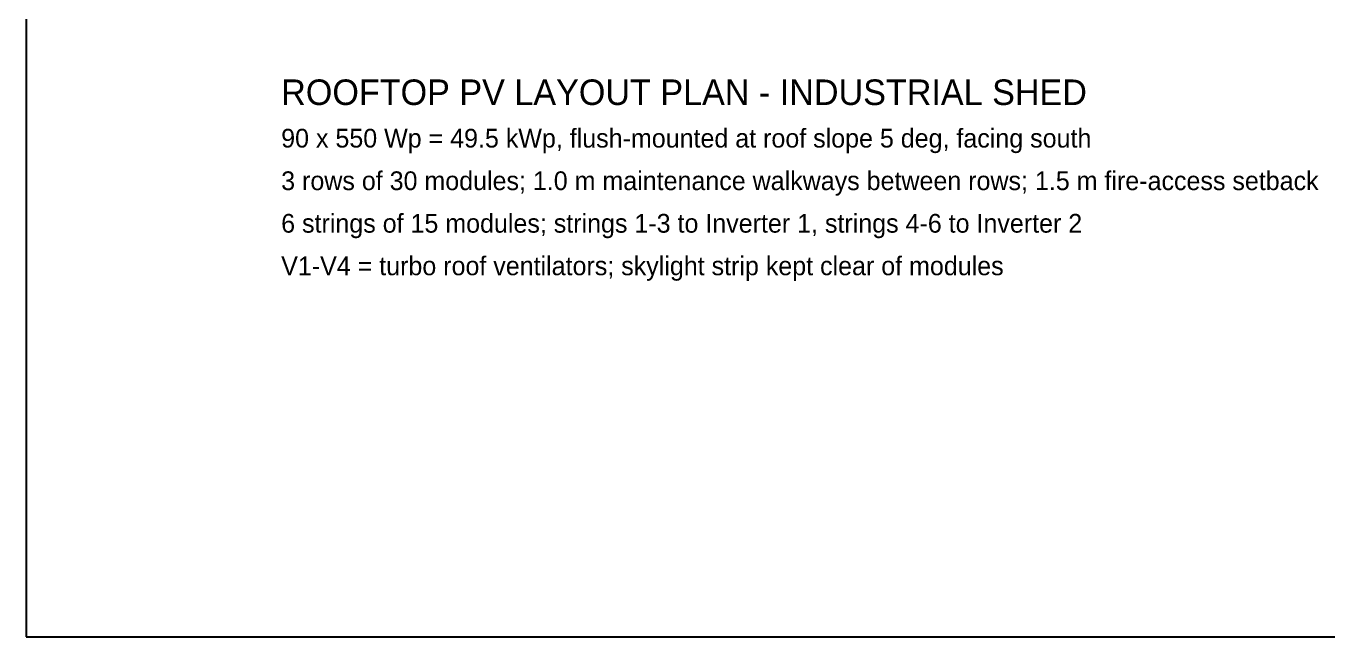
# Model space of a CAD drawing. Header units: metres. Extents: x -9 to 146, y -27 to 36.
# Drawn here: x -9 to 36.92, y -26.55 to -5.02 of the extents above; entities that cross this region are included whole.
import ezdxf

# ---------------------------------------------------------------- set-up
doc = ezdxf.new("R2010")
doc.units = ezdxf.units.M
doc.layers.add('TEXT', color=7, linetype='Continuous')
doc.layers.add('TITLE', color=7, linetype='Continuous')

msp = doc.modelspace()

# ---------------------------------------------------------------- linework, layer by layer
at = {"layer": 'TITLE'}
msp.add_lwpolyline([(-9, -26.55), (145.5, -26.55), (145.5, 36), (-9, 36)], close=True, dxfattribs=at)

# ---------------------------------------------------------------- texts
at = {"layer": 'TEXT'}
for s, height, p in [('ROOFTOP PV LAYOUT PLAN - INDUSTRIAL SHED', 0.9, (0, -7.8)), ('90 x 550 Wp = 49.5 kWp, flush-mounted at roof slope 5 deg, facing south', 0.66, (0, -9.3)), ('3 rows of 30 modules; 1.0 m maintenance walkways between rows; 1.5 m fire-access setback', 0.66, (0, -10.8)), ('6 strings of 15 modules; strings 1-3 to Inverter 1, strings 4-6 to Inverter 2', 0.66, (0, -12.3)), ('V1-V4 = turbo roof ventilators; skylight strip kept clear of modules', 0.66, (0, -13.8))]:
    msp.add_text(s, height=height, dxfattribs=at).set_placement(p)

doc.saveas('drawing.dxf')
